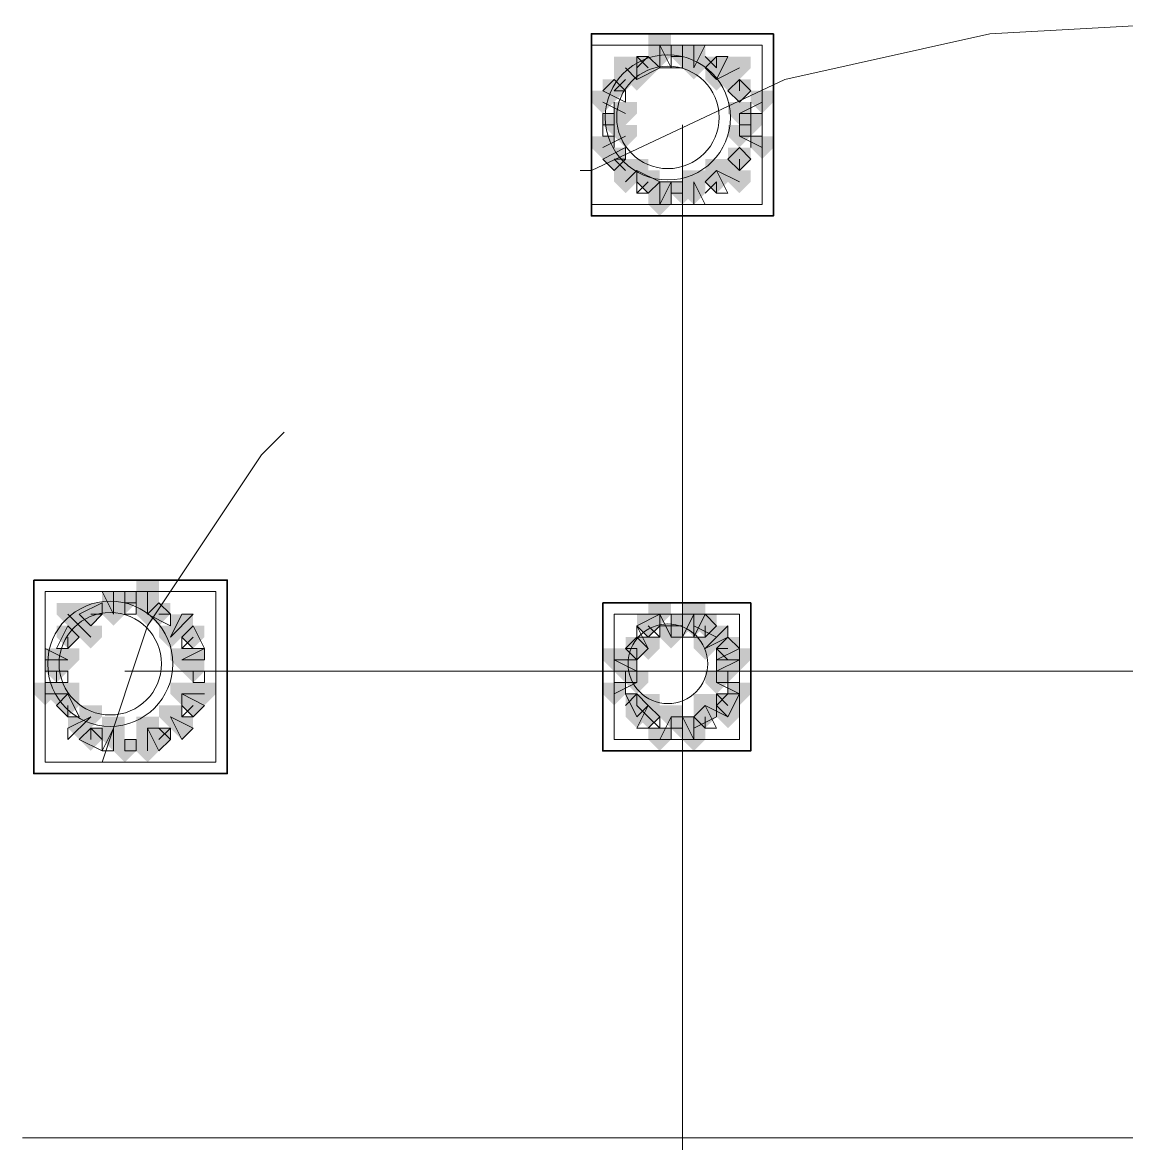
# Model space of a CAD drawing. Header units: millimetres. Extents: x 2315 to 4619, y 1334 to 1897.
# Drawn here: x 3452.01 to 3457.94, y 1541.67 to 1547.68 of the extents above; entities that cross this region are included whole.
import ezdxf

# ---------------------------------------------------------------- set-up
doc = ezdxf.new("R2010")
doc.units = ezdxf.units.MM
for name, color, linetype, true_color in [('PDF_10', 7, 'Continuous', 0x00b85c), ('PDF_AXIS', 7, 'Continuous', 0x00b85c), ('PDF_柱构件', 7, 'Continuous', 0x00b85c), ('PDF_转运站初步方案', 7, 'Continuous', 0x00b85c)]:
    doc.layers.add(name, color=color, linetype=linetype, true_color=true_color)
doc.layers.add('PDF_中心线层', color=1, linetype='Continuous')
doc.layers.add('PDF_粗实线层', color=7, linetype='Continuous')

msp = doc.modelspace()

# ---------------------------------------------------------------- hatches: boundary and pattern name
at = {"layer": 'PDF_10', "transparency": 33554559}
for points in [[(3455.552, 1547.5601), (3455.4909, 1547.5601), (3455.4909, 1547.499), (3455.552, 1547.4379), (3455.6131, 1547.499), (3455.6131, 1547.5601)], [(3455.552, 1547.5601), (3455.4909, 1547.5601), (3455.4909, 1547.499), (3455.552, 1547.4379), (3455.6131, 1547.499), (3455.6131, 1547.5601)], [(3455.3687, 1547.499), (3455.3077, 1547.499), (3455.3077, 1547.4379), (3455.3687, 1547.3768), (3455.4298, 1547.4379), (3455.4298, 1547.499)], [(3455.3687, 1547.499), (3455.3077, 1547.499), (3455.3077, 1547.4379), (3455.3687, 1547.3768), (3455.4298, 1547.4379), (3455.4298, 1547.499)], [(3455.7352, 1547.499), (3455.6741, 1547.499), (3455.6741, 1547.4379), (3455.7352, 1547.3768), (3455.7963, 1547.4379), (3455.7963, 1547.499)], [(3455.7352, 1547.499), (3455.6741, 1547.499), (3455.6741, 1547.4379), (3455.7352, 1547.3768), (3455.7963, 1547.4379), (3455.7963, 1547.499)], [(3455.1855, 1547.3768), (3455.1244, 1547.3768), (3455.1244, 1547.3157), (3455.1855, 1547.2547), (3455.2466, 1547.3157), (3455.2466, 1547.3768)], [(3455.1855, 1547.3768), (3455.1244, 1547.3768), (3455.1244, 1547.3157), (3455.1855, 1547.2547), (3455.2466, 1547.3157), (3455.2466, 1547.3768)], [(3455.8574, 1547.3768), (3455.7963, 1547.3768), (3455.7963, 1547.3157), (3455.8574, 1547.2547), (3455.9185, 1547.3157), (3455.9185, 1547.3768)], [(3455.8574, 1547.3768), (3455.7963, 1547.3768), (3455.7963, 1547.3157), (3455.8574, 1547.2547), (3455.9185, 1547.3157), (3455.9185, 1547.3768)], [(3455.8574, 1547.3768), (3455.7963, 1547.3768), (3455.7963, 1547.3157), (3455.8574, 1547.2547), (3455.9185, 1547.3157), (3455.9185, 1547.3768)], [(3455.1855, 1547.1936), (3455.1244, 1547.1936), (3455.1244, 1547.1325), (3455.1855, 1547.0714), (3455.2466, 1547.1325), (3455.2466, 1547.1936)], [(3455.1855, 1547.1936), (3455.1244, 1547.1936), (3455.1244, 1547.1325), (3455.1855, 1547.0714), (3455.2466, 1547.1325), (3455.2466, 1547.1936)], [(3455.9185, 1547.1936), (3455.8574, 1547.1936), (3455.8574, 1547.1325), (3455.9185, 1547.0714), (3455.9796, 1547.1325), (3455.9796, 1547.1936)], [(3455.9185, 1547.1936), (3455.8574, 1547.1936), (3455.8574, 1547.1325), (3455.9185, 1547.0714), (3455.9796, 1547.1325), (3455.9796, 1547.1936)], [(3455.1855, 1547.0103), (3455.1244, 1547.0103), (3455.1244, 1546.9493), (3455.1855, 1546.8882), (3455.2466, 1546.9493), (3455.2466, 1547.0103)], [(3455.1855, 1547.0103), (3455.1244, 1547.0103), (3455.1244, 1546.9493), (3455.1855, 1546.8882), (3455.2466, 1546.9493), (3455.2466, 1547.0103)], [(3455.8574, 1547.0103), (3455.7963, 1547.0103), (3455.7963, 1546.9493), (3455.8574, 1546.8882), (3455.9185, 1546.9493), (3455.9185, 1547.0103)], [(3455.8574, 1547.0103), (3455.7963, 1547.0103), (3455.7963, 1546.9493), (3455.8574, 1546.8882), (3455.9185, 1546.9493), (3455.9185, 1547.0103)], [(3455.8574, 1547.0103), (3455.7963, 1547.0103), (3455.7963, 1546.9493), (3455.8574, 1546.8882), (3455.9185, 1546.9493), (3455.9185, 1547.0103)], [(3455.3687, 1546.8882), (3455.3077, 1546.8882), (3455.3077, 1546.8271), (3455.3687, 1546.766), (3455.4298, 1546.8271), (3455.4298, 1546.8882)], [(3455.3687, 1546.8882), (3455.3077, 1546.8882), (3455.3077, 1546.8271), (3455.3687, 1546.766), (3455.4298, 1546.8271), (3455.4298, 1546.8882)], [(3455.7352, 1546.8882), (3455.6741, 1546.8882), (3455.6741, 1546.8271), (3455.7352, 1546.766), (3455.7963, 1546.8271), (3455.7963, 1546.8882)], [(3455.7352, 1546.8882), (3455.6741, 1546.8882), (3455.6741, 1546.8271), (3455.7352, 1546.766), (3455.7963, 1546.8271), (3455.7963, 1546.8882)], [(3455.552, 1546.8271), (3455.4909, 1546.8271), (3455.4909, 1546.766), (3455.552, 1546.7049), (3455.6131, 1546.766), (3455.6131, 1546.8271)], [(3455.552, 1546.8271), (3455.4909, 1546.8271), (3455.4909, 1546.766), (3455.552, 1546.7049), (3455.6131, 1546.766), (3455.6131, 1546.8271)], [(3452.559, 1544.6282), (3452.4979, 1544.6282), (3452.4979, 1544.5671), (3452.559, 1544.506), (3452.6201, 1544.5671), (3452.6201, 1544.6282)], [(3452.559, 1544.6282), (3452.4979, 1544.6282), (3452.4979, 1544.5671), (3452.559, 1544.506), (3452.6201, 1544.5671), (3452.6201, 1544.6282)], [(3452.3758, 1544.5671), (3452.3147, 1544.5671), (3452.3147, 1544.506), (3452.3758, 1544.4449), (3452.4368, 1544.506), (3452.4368, 1544.5671)], [(3452.3758, 1544.5671), (3452.3147, 1544.5671), (3452.3147, 1544.506), (3452.3758, 1544.4449), (3452.4368, 1544.506), (3452.4368, 1544.5671)], [(3452.3758, 1544.5671), (3452.3147, 1544.5671), (3452.3147, 1544.506), (3452.3758, 1544.4449), (3452.4368, 1544.506), (3452.4368, 1544.5671)], [(3452.7423, 1544.5671), (3452.6812, 1544.5671), (3452.6812, 1544.506), (3452.7423, 1544.4449), (3452.8033, 1544.506), (3452.8033, 1544.5671)], [(3452.7423, 1544.5671), (3452.6812, 1544.5671), (3452.6812, 1544.506), (3452.7423, 1544.4449), (3452.8033, 1544.506), (3452.8033, 1544.5671)], [(3455.3687, 1544.506), (3455.3077, 1544.506), (3455.3077, 1544.4449), (3455.3687, 1544.3839), (3455.4298, 1544.4449), (3455.4298, 1544.506)], [(3455.3687, 1544.506), (3455.3077, 1544.506), (3455.3077, 1544.4449), (3455.3687, 1544.3839), (3455.4298, 1544.4449), (3455.4298, 1544.506)], [(3455.552, 1544.506), (3455.4909, 1544.506), (3455.4909, 1544.4449), (3455.552, 1544.3839), (3455.6131, 1544.4449), (3455.6131, 1544.506)], [(3455.552, 1544.506), (3455.4909, 1544.506), (3455.4909, 1544.4449), (3455.552, 1544.3839), (3455.6131, 1544.4449), (3455.6131, 1544.506)], [(3455.6741, 1544.506), (3455.6131, 1544.506), (3455.6131, 1544.4449), (3455.6741, 1544.3839), (3455.7352, 1544.4449), (3455.7352, 1544.506)], [(3455.6741, 1544.506), (3455.6131, 1544.506), (3455.6131, 1544.4449), (3455.6741, 1544.3839), (3455.7352, 1544.4449), (3455.7352, 1544.506)], [(3452.2536, 1544.4449), (3452.1925, 1544.4449), (3452.1925, 1544.3839), (3452.2536, 1544.3228), (3452.3147, 1544.3839), (3452.3147, 1544.4449)], [(3452.2536, 1544.4449), (3452.1925, 1544.4449), (3452.1925, 1544.3839), (3452.2536, 1544.3228), (3452.3147, 1544.3839), (3452.3147, 1544.4449)], [(3452.9255, 1544.4449), (3452.8644, 1544.4449), (3452.8644, 1544.3839), (3452.9255, 1544.3228), (3452.9866, 1544.3839), (3452.9866, 1544.4449)], [(3452.9255, 1544.4449), (3452.8644, 1544.4449), (3452.8644, 1544.3839), (3452.9255, 1544.3228), (3452.9866, 1544.3839), (3452.9866, 1544.4449)], [(3455.3077, 1544.3839), (3455.2466, 1544.3839), (3455.2466, 1544.3228), (3455.3077, 1544.2617), (3455.3687, 1544.3228), (3455.3687, 1544.3839)], [(3455.3077, 1544.3839), (3455.2466, 1544.3839), (3455.2466, 1544.3228), (3455.3077, 1544.2617), (3455.3687, 1544.3228), (3455.3687, 1544.3839)], [(3455.7963, 1544.3839), (3455.7352, 1544.3839), (3455.7352, 1544.3228), (3455.7963, 1544.2617), (3455.8574, 1544.3228), (3455.8574, 1544.3839)], [(3455.7963, 1544.3839), (3455.7352, 1544.3839), (3455.7352, 1544.3228), (3455.7963, 1544.2617), (3455.8574, 1544.3228), (3455.8574, 1544.3839)], [(3452.1925, 1544.2617), (3452.1314, 1544.2617), (3452.1314, 1544.2006), (3452.1925, 1544.1395), (3452.2536, 1544.2006), (3452.2536, 1544.2617)], [(3452.1925, 1544.2617), (3452.1314, 1544.2617), (3452.1314, 1544.2006), (3452.1925, 1544.1395), (3452.2536, 1544.2006), (3452.2536, 1544.2617)], [(3452.9255, 1544.2617), (3452.8644, 1544.2617), (3452.8644, 1544.2006), (3452.9255, 1544.1395), (3452.9866, 1544.2006), (3452.9866, 1544.2617)], [(3452.9255, 1544.2617), (3452.8644, 1544.2617), (3452.8644, 1544.2006), (3452.9255, 1544.1395), (3452.9866, 1544.2006), (3452.9866, 1544.2617)], [(3455.2466, 1544.2617), (3455.1855, 1544.2617), (3455.1855, 1544.2006), (3455.2466, 1544.1395), (3455.3077, 1544.2006), (3455.3077, 1544.2617)], [(3455.2466, 1544.2617), (3455.1855, 1544.2617), (3455.1855, 1544.2006), (3455.2466, 1544.1395), (3455.3077, 1544.2006), (3455.3077, 1544.2617)], [(3455.7963, 1544.2617), (3455.7352, 1544.2617), (3455.7352, 1544.2006), (3455.7963, 1544.1395), (3455.8574, 1544.2006), (3455.8574, 1544.2617)], [(3455.7963, 1544.2617), (3455.7352, 1544.2617), (3455.7352, 1544.2006), (3455.7963, 1544.1395), (3455.8574, 1544.2006), (3455.8574, 1544.2617)], [(3452.2536, 1544.0784), (3452.1925, 1544.0784), (3452.1925, 1544.0174), (3452.2536, 1543.9563), (3452.3147, 1544.0174), (3452.3147, 1544.0784)], [(3452.2536, 1544.0784), (3452.1925, 1544.0784), (3452.1925, 1544.0174), (3452.2536, 1543.9563), (3452.3147, 1544.0174), (3452.3147, 1544.0784)], [(3452.9255, 1544.0784), (3452.8644, 1544.0784), (3452.8644, 1544.0174), (3452.9255, 1543.9563), (3452.9866, 1544.0174), (3452.9866, 1544.0784)], [(3452.9255, 1544.0784), (3452.8644, 1544.0784), (3452.8644, 1544.0174), (3452.9255, 1543.9563), (3452.9866, 1544.0174), (3452.9866, 1544.0784)], [(3455.3077, 1544.0784), (3455.2466, 1544.0784), (3455.2466, 1544.0174), (3455.3077, 1543.9563), (3455.3687, 1544.0174), (3455.3687, 1544.0784)], [(3455.3077, 1544.0784), (3455.2466, 1544.0784), (3455.2466, 1544.0174), (3455.3077, 1543.9563), (3455.3687, 1544.0174), (3455.3687, 1544.0784)], [(3455.7963, 1544.0784), (3455.7352, 1544.0784), (3455.7352, 1544.0174), (3455.7963, 1543.9563), (3455.8574, 1544.0174), (3455.8574, 1544.0784)], [(3455.7963, 1544.0784), (3455.7352, 1544.0784), (3455.7352, 1544.0174), (3455.7963, 1543.9563), (3455.8574, 1544.0174), (3455.8574, 1544.0784)], [(3455.3687, 1544.0174), (3455.3077, 1544.0174), (3455.3077, 1543.9563), (3455.3687, 1543.8952), (3455.4298, 1543.9563), (3455.4298, 1544.0174)], [(3455.3687, 1544.0174), (3455.3077, 1544.0174), (3455.3077, 1543.9563), (3455.3687, 1543.8952), (3455.4298, 1543.9563), (3455.4298, 1544.0174)], [(3455.6741, 1544.0174), (3455.6131, 1544.0174), (3455.6131, 1543.9563), (3455.6741, 1543.8952), (3455.7352, 1543.9563), (3455.7352, 1544.0174)], [(3455.6741, 1544.0174), (3455.6131, 1544.0174), (3455.6131, 1543.9563), (3455.6741, 1543.8952), (3455.7352, 1543.9563), (3455.7352, 1544.0174)], [(3455.552, 1543.9563), (3455.4909, 1543.9563), (3455.4909, 1543.8952), (3455.552, 1543.8341), (3455.6131, 1543.8952), (3455.6131, 1543.9563)], [(3455.552, 1543.9563), (3455.4909, 1543.9563), (3455.4909, 1543.8952), (3455.552, 1543.8341), (3455.6131, 1543.8952), (3455.6131, 1543.9563)], [(3452.3758, 1543.8952), (3452.3147, 1543.8952), (3452.3147, 1543.8341), (3452.3758, 1543.773), (3452.4368, 1543.8341), (3452.4368, 1543.8952)], [(3452.3758, 1543.8952), (3452.3147, 1543.8952), (3452.3147, 1543.8341), (3452.3758, 1543.773), (3452.4368, 1543.8341), (3452.4368, 1543.8952)], [(3452.7423, 1543.8952), (3452.6812, 1543.8952), (3452.6812, 1543.8341), (3452.7423, 1543.773), (3452.8033, 1543.8341), (3452.8033, 1543.8952)], [(3452.7423, 1543.8952), (3452.6812, 1543.8952), (3452.6812, 1543.8341), (3452.7423, 1543.773), (3452.8033, 1543.8341), (3452.8033, 1543.8952)], [(3452.559, 1543.8341), (3452.4979, 1543.8341), (3452.4979, 1543.773), (3452.559, 1543.712), (3452.6201, 1543.773), (3452.6201, 1543.8341)], [(3452.559, 1543.8341), (3452.4979, 1543.8341), (3452.4979, 1543.773), (3452.559, 1543.712), (3452.6201, 1543.773), (3452.6201, 1543.8341)]]:
    msp.add_hatch(color=256, dxfattribs=at).paths.add_polyline_path(points)
at = {"layer": 'PDF_柱构件', "transparency": 33554559}
for points in [[(3455.4298, 1547.6211), (3455.3687, 1547.6211), (3455.3687, 1547.5601), (3455.4298, 1547.499), (3455.4909, 1547.5601), (3455.4909, 1547.6211)], [(3455.4298, 1547.5601), (3455.3687, 1547.5601), (3455.3687, 1547.499), (3455.4298, 1547.4379), (3455.4909, 1547.499), (3455.4909, 1547.5601)], [(3455.6131, 1547.5601), (3455.552, 1547.5601), (3455.552, 1547.499), (3455.6131, 1547.4379), (3455.6741, 1547.499), (3455.6741, 1547.5601)], [(3455.2466, 1547.499), (3455.1855, 1547.499), (3455.1855, 1547.4379), (3455.2466, 1547.3768), (3455.3077, 1547.4379), (3455.3077, 1547.499)], [(3455.6131, 1547.499), (3455.552, 1547.499), (3455.552, 1547.4379), (3455.6131, 1547.3768), (3455.6741, 1547.4379), (3455.6741, 1547.499)], [(3455.8574, 1547.499), (3455.7963, 1547.499), (3455.7963, 1547.4379), (3455.8574, 1547.3768), (3455.9185, 1547.4379), (3455.9185, 1547.499)], [(3455.2466, 1547.4379), (3455.1855, 1547.4379), (3455.1855, 1547.3768), (3455.2466, 1547.3157), (3455.3077, 1547.3768), (3455.3077, 1547.4379)], [(3455.3077, 1547.4379), (3455.2466, 1547.4379), (3455.2466, 1547.3768), (3455.3077, 1547.3157), (3455.3687, 1547.3768), (3455.3687, 1547.4379)], [(3455.7352, 1547.4379), (3455.6741, 1547.4379), (3455.6741, 1547.3768), (3455.7352, 1547.3157), (3455.7963, 1547.3768), (3455.7963, 1547.4379)], [(3455.7963, 1547.4379), (3455.7352, 1547.4379), (3455.7352, 1547.3768), (3455.7963, 1547.3157), (3455.8574, 1547.3768), (3455.8574, 1547.4379)], [(3455.1244, 1547.3157), (3455.0633, 1547.3157), (3455.0633, 1547.2547), (3455.1244, 1547.1936), (3455.1855, 1547.2547), (3455.1855, 1547.3157)], [(3455.9796, 1547.3157), (3455.9185, 1547.3157), (3455.9185, 1547.2547), (3455.9796, 1547.1936), (3456.0406, 1547.2547), (3456.0406, 1547.3157)], [(3455.2466, 1547.2547), (3455.1855, 1547.2547), (3455.1855, 1547.1936), (3455.2466, 1547.1325), (3455.3077, 1547.1936), (3455.3077, 1547.2547)], [(3455.8574, 1547.2547), (3455.7963, 1547.2547), (3455.7963, 1547.1936), (3455.8574, 1547.1325), (3455.9185, 1547.1936), (3455.9185, 1547.2547)], [(3455.2466, 1547.1325), (3455.1855, 1547.1325), (3455.1855, 1547.0714), (3455.2466, 1547.0103), (3455.3077, 1547.0714), (3455.3077, 1547.1325)], [(3455.8574, 1547.1325), (3455.7963, 1547.1325), (3455.7963, 1547.0714), (3455.8574, 1547.0103), (3455.9185, 1547.0714), (3455.9185, 1547.1325)], [(3455.1244, 1547.0714), (3455.0633, 1547.0714), (3455.0633, 1547.0103), (3455.1244, 1546.9493), (3455.1855, 1547.0103), (3455.1855, 1547.0714)], [(3455.9796, 1547.0714), (3455.9185, 1547.0714), (3455.9185, 1547.0103), (3455.9796, 1546.9493), (3456.0406, 1547.0103), (3456.0406, 1547.0714)], [(3455.2466, 1546.9493), (3455.1855, 1546.9493), (3455.1855, 1546.8882), (3455.2466, 1546.8271), (3455.3077, 1546.8882), (3455.3077, 1546.9493)], [(3455.3077, 1546.9493), (3455.2466, 1546.9493), (3455.2466, 1546.8882), (3455.3077, 1546.8271), (3455.3687, 1546.8882), (3455.3687, 1546.9493)], [(3455.7352, 1546.9493), (3455.6741, 1546.9493), (3455.6741, 1546.8882), (3455.7352, 1546.8271), (3455.7963, 1546.8882), (3455.7963, 1546.9493)], [(3455.7963, 1546.9493), (3455.7352, 1546.9493), (3455.7352, 1546.8882), (3455.7963, 1546.8271), (3455.8574, 1546.8882), (3455.8574, 1546.9493)], [(3455.2466, 1546.8882), (3455.1855, 1546.8882), (3455.1855, 1546.8271), (3455.2466, 1546.766), (3455.3077, 1546.8271), (3455.3077, 1546.8882)], [(3455.6131, 1546.8882), (3455.552, 1546.8882), (3455.552, 1546.8271), (3455.6131, 1546.766), (3455.6741, 1546.8271), (3455.6741, 1546.8882)], [(3455.8574, 1546.8882), (3455.7963, 1546.8882), (3455.7963, 1546.8271), (3455.8574, 1546.766), (3455.9185, 1546.8271), (3455.9185, 1546.8882)], [(3455.4298, 1546.8271), (3455.3687, 1546.8271), (3455.3687, 1546.766), (3455.4298, 1546.7049), (3455.4909, 1546.766), (3455.4909, 1546.8271)], [(3455.6131, 1546.8271), (3455.552, 1546.8271), (3455.552, 1546.766), (3455.6131, 1546.7049), (3455.6741, 1546.766), (3455.6741, 1546.8271)], [(3455.4298, 1546.766), (3455.3687, 1546.766), (3455.3687, 1546.7049), (3455.4298, 1546.6439), (3455.4909, 1546.7049), (3455.4909, 1546.766)], [(3452.6812, 1544.6893), (3452.6201, 1544.6893), (3452.6201, 1544.6282), (3452.6812, 1544.5671), (3452.7423, 1544.6282), (3452.7423, 1544.6893)], [(3452.4979, 1544.6282), (3452.4368, 1544.6282), (3452.4368, 1544.5671), (3452.4979, 1544.506), (3452.559, 1544.5671), (3452.559, 1544.6282)], [(3452.6812, 1544.6282), (3452.6201, 1544.6282), (3452.6201, 1544.5671), (3452.6812, 1544.506), (3452.7423, 1544.5671), (3452.7423, 1544.6282)], [(3452.2536, 1544.5671), (3452.1925, 1544.5671), (3452.1925, 1544.506), (3452.2536, 1544.4449), (3452.3147, 1544.506), (3452.3147, 1544.5671)], [(3452.4979, 1544.5671), (3452.4368, 1544.5671), (3452.4368, 1544.506), (3452.4979, 1544.4449), (3452.559, 1544.506), (3452.559, 1544.5671)], [(3452.6812, 1544.5671), (3452.6201, 1544.5671), (3452.6201, 1544.506), (3452.6812, 1544.4449), (3452.7423, 1544.506), (3452.7423, 1544.5671)], [(3455.4298, 1544.5671), (3455.3687, 1544.5671), (3455.3687, 1544.506), (3455.4298, 1544.4449), (3455.4909, 1544.506), (3455.4909, 1544.5671)], [(3455.6131, 1544.5671), (3455.552, 1544.5671), (3455.552, 1544.506), (3455.6131, 1544.4449), (3455.6741, 1544.506), (3455.6741, 1544.5671)], [(3452.3147, 1544.506), (3452.2536, 1544.506), (3452.2536, 1544.4449), (3452.3147, 1544.3839), (3452.3758, 1544.4449), (3452.3758, 1544.506)], [(3452.8644, 1544.506), (3452.8033, 1544.506), (3452.8033, 1544.4449), (3452.8644, 1544.3839), (3452.9255, 1544.4449), (3452.9255, 1544.506)], [(3455.6131, 1544.506), (3455.552, 1544.506), (3455.552, 1544.4449), (3455.6131, 1544.3839), (3455.6741, 1544.4449), (3455.6741, 1544.506)], [(3452.3758, 1544.4449), (3452.3147, 1544.4449), (3452.3147, 1544.3839), (3452.3758, 1544.3228), (3452.4368, 1544.3839), (3452.4368, 1544.4449)], [(3452.8033, 1544.4449), (3452.7423, 1544.4449), (3452.7423, 1544.3839), (3452.8033, 1544.3228), (3452.8644, 1544.3839), (3452.8644, 1544.4449)], [(3455.4909, 1544.4449), (3455.4298, 1544.4449), (3455.4298, 1544.3839), (3455.4909, 1544.3228), (3455.552, 1544.3839), (3455.552, 1544.4449)], [(3455.7352, 1544.4449), (3455.6741, 1544.4449), (3455.6741, 1544.3839), (3455.7352, 1544.3228), (3455.7963, 1544.3839), (3455.7963, 1544.4449)], [(3455.3687, 1544.3839), (3455.3077, 1544.3839), (3455.3077, 1544.3228), (3455.3687, 1544.2617), (3455.4298, 1544.3228), (3455.4298, 1544.3839)], [(3455.6741, 1544.3839), (3455.6131, 1544.3839), (3455.6131, 1544.3228), (3455.6741, 1544.2617), (3455.7352, 1544.3228), (3455.7352, 1544.3839)], [(3452.1925, 1544.3228), (3452.1314, 1544.3228), (3452.1314, 1544.2617), (3452.1925, 1544.2006), (3452.2536, 1544.2617), (3452.2536, 1544.3228)], [(3452.2536, 1544.3228), (3452.1925, 1544.3228), (3452.1925, 1544.2617), (3452.2536, 1544.2006), (3452.3147, 1544.2617), (3452.3147, 1544.3228)], [(3452.8644, 1544.3228), (3452.8033, 1544.3228), (3452.8033, 1544.2617), (3452.8644, 1544.2006), (3452.9255, 1544.2617), (3452.9255, 1544.3228)], [(3452.9255, 1544.3228), (3452.8644, 1544.3228), (3452.8644, 1544.2617), (3452.9255, 1544.2006), (3452.9866, 1544.2617), (3452.9866, 1544.3228)], [(3455.1855, 1544.3228), (3455.1244, 1544.3228), (3455.1244, 1544.2617), (3455.1855, 1544.2006), (3455.2466, 1544.2617), (3455.2466, 1544.3228)], [(3455.2466, 1544.3228), (3455.1855, 1544.3228), (3455.1855, 1544.2617), (3455.2466, 1544.2006), (3455.3077, 1544.2617), (3455.3077, 1544.3228)], [(3455.7963, 1544.3228), (3455.7352, 1544.3228), (3455.7352, 1544.2617), (3455.7963, 1544.2006), (3455.8574, 1544.2617), (3455.8574, 1544.3228)], [(3455.8574, 1544.3228), (3455.7963, 1544.3228), (3455.7963, 1544.2617), (3455.8574, 1544.2006), (3455.9185, 1544.2617), (3455.9185, 1544.3228)], [(3455.3077, 1544.2006), (3455.2466, 1544.2006), (3455.2466, 1544.1395), (3455.3077, 1544.0784), (3455.3687, 1544.1395), (3455.3687, 1544.2006)], [(3455.7352, 1544.2006), (3455.6741, 1544.2006), (3455.6741, 1544.1395), (3455.7352, 1544.0784), (3455.7963, 1544.1395), (3455.7963, 1544.2006)], [(3452.1314, 1544.1395), (3452.0704, 1544.1395), (3452.0704, 1544.0784), (3452.1314, 1544.0174), (3452.1925, 1544.0784), (3452.1925, 1544.1395)], [(3452.1925, 1544.1395), (3452.1314, 1544.1395), (3452.1314, 1544.0784), (3452.1925, 1544.0174), (3452.2536, 1544.0784), (3452.2536, 1544.1395)], [(3452.2536, 1544.1395), (3452.1925, 1544.1395), (3452.1925, 1544.0784), (3452.2536, 1544.0174), (3452.3147, 1544.0784), (3452.3147, 1544.1395)], [(3452.8644, 1544.1395), (3452.8033, 1544.1395), (3452.8033, 1544.0784), (3452.8644, 1544.0174), (3452.9255, 1544.0784), (3452.9255, 1544.1395)], [(3452.9255, 1544.1395), (3452.8644, 1544.1395), (3452.8644, 1544.0784), (3452.9255, 1544.0174), (3452.9866, 1544.0784), (3452.9866, 1544.1395)], [(3452.9866, 1544.1395), (3452.9255, 1544.1395), (3452.9255, 1544.0784), (3452.9866, 1544.0174), (3453.0477, 1544.0784), (3453.0477, 1544.1395)], [(3455.1855, 1544.1395), (3455.1244, 1544.1395), (3455.1244, 1544.0784), (3455.1855, 1544.0174), (3455.2466, 1544.0784), (3455.2466, 1544.1395)], [(3455.8574, 1544.1395), (3455.7963, 1544.1395), (3455.7963, 1544.0784), (3455.8574, 1544.0174), (3455.9185, 1544.0784), (3455.9185, 1544.1395)], [(3455.3687, 1544.0784), (3455.3077, 1544.0784), (3455.3077, 1544.0174), (3455.3687, 1543.9563), (3455.4298, 1544.0174), (3455.4298, 1544.0784)], [(3455.6741, 1544.0784), (3455.6131, 1544.0784), (3455.6131, 1544.0174), (3455.6741, 1543.9563), (3455.7352, 1544.0174), (3455.7352, 1544.0784)], [(3452.3758, 1544.0174), (3452.3147, 1544.0174), (3452.3147, 1543.9563), (3452.3758, 1543.8952), (3452.4368, 1543.9563), (3452.4368, 1544.0174)], [(3452.8033, 1544.0174), (3452.7423, 1544.0174), (3452.7423, 1543.9563), (3452.8033, 1543.8952), (3452.8644, 1543.9563), (3452.8644, 1544.0174)], [(3455.3077, 1544.0174), (3455.2466, 1544.0174), (3455.2466, 1543.9563), (3455.3077, 1543.8952), (3455.3687, 1543.9563), (3455.3687, 1544.0174)], [(3455.4909, 1544.0174), (3455.4298, 1544.0174), (3455.4298, 1543.9563), (3455.4909, 1543.8952), (3455.552, 1543.9563), (3455.552, 1544.0174)], [(3455.7963, 1544.0174), (3455.7352, 1544.0174), (3455.7352, 1543.9563), (3455.7963, 1543.8952), (3455.8574, 1543.9563), (3455.8574, 1544.0174)], [(3452.3147, 1543.9563), (3452.2536, 1543.9563), (3452.2536, 1543.8952), (3452.3147, 1543.8341), (3452.3758, 1543.8952), (3452.3758, 1543.9563)], [(3452.4979, 1543.9563), (3452.4368, 1543.9563), (3452.4368, 1543.8952), (3452.4979, 1543.8341), (3452.559, 1543.8952), (3452.559, 1543.9563)], [(3452.6812, 1543.9563), (3452.6201, 1543.9563), (3452.6201, 1543.8952), (3452.6812, 1543.8341), (3452.7423, 1543.8952), (3452.7423, 1543.9563)], [(3452.8644, 1543.9563), (3452.8033, 1543.9563), (3452.8033, 1543.8952), (3452.8644, 1543.8341), (3452.9255, 1543.8952), (3452.9255, 1543.9563)], [(3455.6131, 1543.9563), (3455.552, 1543.9563), (3455.552, 1543.8952), (3455.6131, 1543.8341), (3455.6741, 1543.8952), (3455.6741, 1543.9563)], [(3452.4979, 1543.8952), (3452.4368, 1543.8952), (3452.4368, 1543.8341), (3452.4979, 1543.773), (3452.559, 1543.8341), (3452.559, 1543.8952)], [(3452.6812, 1543.8952), (3452.6201, 1543.8952), (3452.6201, 1543.8341), (3452.6812, 1543.773), (3452.7423, 1543.8341), (3452.7423, 1543.8952)], [(3455.4298, 1543.8952), (3455.3687, 1543.8952), (3455.3687, 1543.8341), (3455.4298, 1543.773), (3455.4909, 1543.8341), (3455.4909, 1543.8952)], [(3455.6131, 1543.8952), (3455.552, 1543.8952), (3455.552, 1543.8341), (3455.6131, 1543.773), (3455.6741, 1543.8341), (3455.6741, 1543.8952)], [(3452.6812, 1543.8341), (3452.6201, 1543.8341), (3452.6201, 1543.773), (3452.6812, 1543.712), (3452.7423, 1543.773), (3452.7423, 1543.8341)]]:
    msp.add_hatch(color=256, dxfattribs=at).paths.add_polyline_path(points)
at = {"layer": 'PDF_转运站初步方案', "transparency": 33554559}
for points in [[(3455.552, 1547.5601), (3455.4909, 1547.5601), (3455.4909, 1547.499), (3455.552, 1547.4379), (3455.6131, 1547.499), (3455.6131, 1547.5601)], [(3455.552, 1547.5601), (3455.4909, 1547.5601), (3455.4909, 1547.499), (3455.552, 1547.4379), (3455.6131, 1547.499), (3455.6131, 1547.5601)], [(3455.3687, 1547.499), (3455.3077, 1547.499), (3455.3077, 1547.4379), (3455.3687, 1547.3768), (3455.4298, 1547.4379), (3455.4298, 1547.499)], [(3455.3687, 1547.499), (3455.3077, 1547.499), (3455.3077, 1547.4379), (3455.3687, 1547.3768), (3455.4298, 1547.4379), (3455.4298, 1547.499)], [(3455.7352, 1547.499), (3455.6741, 1547.499), (3455.6741, 1547.4379), (3455.7352, 1547.3768), (3455.7963, 1547.4379), (3455.7963, 1547.499)], [(3455.7352, 1547.499), (3455.6741, 1547.499), (3455.6741, 1547.4379), (3455.7352, 1547.3768), (3455.7963, 1547.4379), (3455.7963, 1547.499)], [(3455.1855, 1547.3768), (3455.1244, 1547.3768), (3455.1244, 1547.3157), (3455.1855, 1547.2547), (3455.2466, 1547.3157), (3455.2466, 1547.3768)], [(3455.1855, 1547.3768), (3455.1244, 1547.3768), (3455.1244, 1547.3157), (3455.1855, 1547.2547), (3455.2466, 1547.3157), (3455.2466, 1547.3768)], [(3455.8574, 1547.3768), (3455.7963, 1547.3768), (3455.7963, 1547.3157), (3455.8574, 1547.2547), (3455.9185, 1547.3157), (3455.9185, 1547.3768)], [(3455.8574, 1547.3768), (3455.7963, 1547.3768), (3455.7963, 1547.3157), (3455.8574, 1547.2547), (3455.9185, 1547.3157), (3455.9185, 1547.3768)], [(3455.1855, 1547.1936), (3455.1244, 1547.1936), (3455.1244, 1547.1325), (3455.1855, 1547.0714), (3455.2466, 1547.1325), (3455.2466, 1547.1936)], [(3455.1855, 1547.1936), (3455.1244, 1547.1936), (3455.1244, 1547.1325), (3455.1855, 1547.0714), (3455.2466, 1547.1325), (3455.2466, 1547.1936)], [(3455.9185, 1547.1936), (3455.8574, 1547.1936), (3455.8574, 1547.1325), (3455.9185, 1547.0714), (3455.9796, 1547.1325), (3455.9796, 1547.1936)], [(3455.9185, 1547.1936), (3455.8574, 1547.1936), (3455.8574, 1547.1325), (3455.9185, 1547.0714), (3455.9796, 1547.1325), (3455.9796, 1547.1936)], [(3455.1855, 1547.0103), (3455.1244, 1547.0103), (3455.1244, 1546.9493), (3455.1855, 1546.8882), (3455.2466, 1546.9493), (3455.2466, 1547.0103)], [(3455.1855, 1547.0103), (3455.1244, 1547.0103), (3455.1244, 1546.9493), (3455.1855, 1546.8882), (3455.2466, 1546.9493), (3455.2466, 1547.0103)], [(3455.8574, 1547.0103), (3455.7963, 1547.0103), (3455.7963, 1546.9493), (3455.8574, 1546.8882), (3455.9185, 1546.9493), (3455.9185, 1547.0103)], [(3455.8574, 1547.0103), (3455.7963, 1547.0103), (3455.7963, 1546.9493), (3455.8574, 1546.8882), (3455.9185, 1546.9493), (3455.9185, 1547.0103)], [(3455.3687, 1546.8882), (3455.3077, 1546.8882), (3455.3077, 1546.8271), (3455.3687, 1546.766), (3455.4298, 1546.8271), (3455.4298, 1546.8882)], [(3455.3687, 1546.8882), (3455.3077, 1546.8882), (3455.3077, 1546.8271), (3455.3687, 1546.766), (3455.4298, 1546.8271), (3455.4298, 1546.8882)], [(3455.7352, 1546.8882), (3455.6741, 1546.8882), (3455.6741, 1546.8271), (3455.7352, 1546.766), (3455.7963, 1546.8271), (3455.7963, 1546.8882)], [(3455.7352, 1546.8882), (3455.6741, 1546.8882), (3455.6741, 1546.8271), (3455.7352, 1546.766), (3455.7963, 1546.8271), (3455.7963, 1546.8882)], [(3455.552, 1546.8271), (3455.4909, 1546.8271), (3455.4909, 1546.766), (3455.552, 1546.7049), (3455.6131, 1546.766), (3455.6131, 1546.8271)], [(3455.552, 1546.8271), (3455.4909, 1546.8271), (3455.4909, 1546.766), (3455.552, 1546.7049), (3455.6131, 1546.766), (3455.6131, 1546.8271)], [(3452.559, 1544.6282), (3452.4979, 1544.6282), (3452.4979, 1544.5671), (3452.559, 1544.506), (3452.6201, 1544.5671), (3452.6201, 1544.6282)], [(3452.559, 1544.6282), (3452.4979, 1544.6282), (3452.4979, 1544.5671), (3452.559, 1544.506), (3452.6201, 1544.5671), (3452.6201, 1544.6282)], [(3452.3758, 1544.5671), (3452.3147, 1544.5671), (3452.3147, 1544.506), (3452.3758, 1544.4449), (3452.4368, 1544.506), (3452.4368, 1544.5671)], [(3452.3758, 1544.5671), (3452.3147, 1544.5671), (3452.3147, 1544.506), (3452.3758, 1544.4449), (3452.4368, 1544.506), (3452.4368, 1544.5671)], [(3452.7423, 1544.5671), (3452.6812, 1544.5671), (3452.6812, 1544.506), (3452.7423, 1544.4449), (3452.8033, 1544.506), (3452.8033, 1544.5671)], [(3452.7423, 1544.5671), (3452.6812, 1544.5671), (3452.6812, 1544.506), (3452.7423, 1544.4449), (3452.8033, 1544.506), (3452.8033, 1544.5671)], [(3455.3687, 1544.506), (3455.3077, 1544.506), (3455.3077, 1544.4449), (3455.3687, 1544.3839), (3455.4298, 1544.4449), (3455.4298, 1544.506)], [(3455.3687, 1544.506), (3455.3077, 1544.506), (3455.3077, 1544.4449), (3455.3687, 1544.3839), (3455.4298, 1544.4449), (3455.4298, 1544.506)], [(3455.552, 1544.506), (3455.4909, 1544.506), (3455.4909, 1544.4449), (3455.552, 1544.3839), (3455.6131, 1544.4449), (3455.6131, 1544.506)], [(3455.552, 1544.506), (3455.4909, 1544.506), (3455.4909, 1544.4449), (3455.552, 1544.3839), (3455.6131, 1544.4449), (3455.6131, 1544.506)], [(3455.6741, 1544.506), (3455.6131, 1544.506), (3455.6131, 1544.4449), (3455.6741, 1544.3839), (3455.7352, 1544.4449), (3455.7352, 1544.506)], [(3455.6741, 1544.506), (3455.6131, 1544.506), (3455.6131, 1544.4449), (3455.6741, 1544.3839), (3455.7352, 1544.4449), (3455.7352, 1544.506)], [(3452.2536, 1544.4449), (3452.1925, 1544.4449), (3452.1925, 1544.3839), (3452.2536, 1544.3228), (3452.3147, 1544.3839), (3452.3147, 1544.4449)], [(3452.2536, 1544.4449), (3452.1925, 1544.4449), (3452.1925, 1544.3839), (3452.2536, 1544.3228), (3452.3147, 1544.3839), (3452.3147, 1544.4449)], [(3452.9255, 1544.4449), (3452.8644, 1544.4449), (3452.8644, 1544.3839), (3452.9255, 1544.3228), (3452.9866, 1544.3839), (3452.9866, 1544.4449)], [(3452.9255, 1544.4449), (3452.8644, 1544.4449), (3452.8644, 1544.3839), (3452.9255, 1544.3228), (3452.9866, 1544.3839), (3452.9866, 1544.4449)], [(3455.3077, 1544.3839), (3455.2466, 1544.3839), (3455.2466, 1544.3228), (3455.3077, 1544.2617), (3455.3687, 1544.3228), (3455.3687, 1544.3839)], [(3455.3077, 1544.3839), (3455.2466, 1544.3839), (3455.2466, 1544.3228), (3455.3077, 1544.2617), (3455.3687, 1544.3228), (3455.3687, 1544.3839)], [(3455.7963, 1544.3839), (3455.7352, 1544.3839), (3455.7352, 1544.3228), (3455.7963, 1544.2617), (3455.8574, 1544.3228), (3455.8574, 1544.3839)], [(3455.7963, 1544.3839), (3455.7352, 1544.3839), (3455.7352, 1544.3228), (3455.7963, 1544.2617), (3455.8574, 1544.3228), (3455.8574, 1544.3839)], [(3452.1925, 1544.2617), (3452.1314, 1544.2617), (3452.1314, 1544.2006), (3452.1925, 1544.1395), (3452.2536, 1544.2006), (3452.2536, 1544.2617)], [(3452.1925, 1544.2617), (3452.1314, 1544.2617), (3452.1314, 1544.2006), (3452.1925, 1544.1395), (3452.2536, 1544.2006), (3452.2536, 1544.2617)], [(3452.9255, 1544.2617), (3452.8644, 1544.2617), (3452.8644, 1544.2006), (3452.9255, 1544.1395), (3452.9866, 1544.2006), (3452.9866, 1544.2617)], [(3452.9255, 1544.2617), (3452.8644, 1544.2617), (3452.8644, 1544.2006), (3452.9255, 1544.1395), (3452.9866, 1544.2006), (3452.9866, 1544.2617)], [(3455.2466, 1544.2617), (3455.1855, 1544.2617), (3455.1855, 1544.2006), (3455.2466, 1544.1395), (3455.3077, 1544.2006), (3455.3077, 1544.2617)], [(3455.2466, 1544.2617), (3455.1855, 1544.2617), (3455.1855, 1544.2006), (3455.2466, 1544.1395), (3455.3077, 1544.2006), (3455.3077, 1544.2617)], [(3455.7963, 1544.2617), (3455.7352, 1544.2617), (3455.7352, 1544.2006), (3455.7963, 1544.1395), (3455.8574, 1544.2006), (3455.8574, 1544.2617)], [(3455.7963, 1544.2617), (3455.7352, 1544.2617), (3455.7352, 1544.2006), (3455.7963, 1544.1395), (3455.8574, 1544.2006), (3455.8574, 1544.2617)], [(3452.2536, 1544.0784), (3452.1925, 1544.0784), (3452.1925, 1544.0174), (3452.2536, 1543.9563), (3452.3147, 1544.0174), (3452.3147, 1544.0784)], [(3452.2536, 1544.0784), (3452.1925, 1544.0784), (3452.1925, 1544.0174), (3452.2536, 1543.9563), (3452.3147, 1544.0174), (3452.3147, 1544.0784)], [(3452.9255, 1544.0784), (3452.8644, 1544.0784), (3452.8644, 1544.0174), (3452.9255, 1543.9563), (3452.9866, 1544.0174), (3452.9866, 1544.0784)], [(3452.9255, 1544.0784), (3452.8644, 1544.0784), (3452.8644, 1544.0174), (3452.9255, 1543.9563), (3452.9866, 1544.0174), (3452.9866, 1544.0784)], [(3455.3077, 1544.0784), (3455.2466, 1544.0784), (3455.2466, 1544.0174), (3455.3077, 1543.9563), (3455.3687, 1544.0174), (3455.3687, 1544.0784)], [(3455.3077, 1544.0784), (3455.2466, 1544.0784), (3455.2466, 1544.0174), (3455.3077, 1543.9563), (3455.3687, 1544.0174), (3455.3687, 1544.0784)], [(3455.7963, 1544.0784), (3455.7352, 1544.0784), (3455.7352, 1544.0174), (3455.7963, 1543.9563), (3455.8574, 1544.0174), (3455.8574, 1544.0784)], [(3455.7963, 1544.0784), (3455.7352, 1544.0784), (3455.7352, 1544.0174), (3455.7963, 1543.9563), (3455.8574, 1544.0174), (3455.8574, 1544.0784)], [(3455.3687, 1544.0174), (3455.3077, 1544.0174), (3455.3077, 1543.9563), (3455.3687, 1543.8952), (3455.4298, 1543.9563), (3455.4298, 1544.0174)], [(3455.3687, 1544.0174), (3455.3077, 1544.0174), (3455.3077, 1543.9563), (3455.3687, 1543.8952), (3455.4298, 1543.9563), (3455.4298, 1544.0174)], [(3455.6741, 1544.0174), (3455.6131, 1544.0174), (3455.6131, 1543.9563), (3455.6741, 1543.8952), (3455.7352, 1543.9563), (3455.7352, 1544.0174)], [(3455.6741, 1544.0174), (3455.6131, 1544.0174), (3455.6131, 1543.9563), (3455.6741, 1543.8952), (3455.7352, 1543.9563), (3455.7352, 1544.0174)], [(3455.552, 1543.9563), (3455.4909, 1543.9563), (3455.4909, 1543.8952), (3455.552, 1543.8341), (3455.6131, 1543.8952), (3455.6131, 1543.9563)], [(3455.552, 1543.9563), (3455.4909, 1543.9563), (3455.4909, 1543.8952), (3455.552, 1543.8341), (3455.6131, 1543.8952), (3455.6131, 1543.9563)], [(3452.3758, 1543.8952), (3452.3147, 1543.8952), (3452.3147, 1543.8341), (3452.3758, 1543.773), (3452.4368, 1543.8341), (3452.4368, 1543.8952)], [(3452.3758, 1543.8952), (3452.3147, 1543.8952), (3452.3147, 1543.8341), (3452.3758, 1543.773), (3452.4368, 1543.8341), (3452.4368, 1543.8952)], [(3452.7423, 1543.8952), (3452.6812, 1543.8952), (3452.6812, 1543.8341), (3452.7423, 1543.773), (3452.8033, 1543.8341), (3452.8033, 1543.8952)], [(3452.7423, 1543.8952), (3452.6812, 1543.8952), (3452.6812, 1543.8341), (3452.7423, 1543.773), (3452.8033, 1543.8341), (3452.8033, 1543.8952)], [(3452.559, 1543.8341), (3452.4979, 1543.8341), (3452.4979, 1543.773), (3452.559, 1543.712), (3452.6201, 1543.773), (3452.6201, 1543.8341)], [(3452.559, 1543.8341), (3452.4979, 1543.8341), (3452.4979, 1543.773), (3452.559, 1543.712), (3452.6201, 1543.773), (3452.6201, 1543.8341)]]:
    msp.add_hatch(color=256, dxfattribs=at).paths.add_polyline_path(points)

# ---------------------------------------------------------------- linework, layer by layer
at = {"layer": 'PDF_10', "lineweight": 18}
for points in [[(3455.552, 1547.5601), (3455.552, 1547.499), (3455.4909, 1547.499)], [(3455.3687, 1547.499), (3455.3077, 1547.4379)], [(3455.3687, 1547.4379), (3455.3077, 1547.499)], [(3455.7352, 1547.499), (3455.7352, 1547.4379), (3455.6741, 1547.499)], [(3455.2466, 1547.3768), (3455.1855, 1547.3157), (3455.2466, 1547.3157)], [(3455.8574, 1547.3157), (3455.8574, 1547.3768)], [(3455.1855, 1547.1936), (3455.1855, 1547.0714)], [(3455.9185, 1547.0714), (3455.9185, 1547.1936)], [(3455.1855, 1547.1325), (3455.1244, 1547.1325)], [(3455.8574, 1547.1325), (3455.9185, 1547.1325)], [(3455.2466, 1546.9493), (3455.1855, 1546.9493), (3455.2466, 1546.8882)], [(3455.8574, 1546.8882), (3455.8574, 1546.9493)], [(3455.3077, 1546.8271), (3455.3687, 1546.766)], [(3455.3687, 1546.8271), (3455.3077, 1546.766)], [(3455.6741, 1546.766), (3455.7352, 1546.8271), (3455.7352, 1546.766)], [(3455.4909, 1546.766), (3455.552, 1546.766), (3455.552, 1546.7049)], [(3452.559, 1544.506), (3452.559, 1544.5671), (3452.6201, 1544.5671)], [(3452.3758, 1544.506), (3452.4368, 1544.506)], [(3452.8033, 1544.506), (3452.7423, 1544.506), (3452.8033, 1544.506)], [(3455.4909, 1544.4449), (3455.552, 1544.4449), (3455.552, 1544.506)], [(3455.3687, 1544.3839), (3455.4298, 1544.4449)], [(3455.4298, 1544.3839), (3455.3687, 1544.4449)], [(3455.6131, 1544.4449), (3455.7352, 1544.3839)], [(3455.6741, 1544.3839), (3455.6741, 1544.4449)], [(3452.2536, 1544.3839), (3452.2536, 1544.3228), (3452.2536, 1544.3839)], [(3452.8644, 1544.3839), (3452.9255, 1544.3228)], [(3452.8644, 1544.3228), (3452.9255, 1544.3839)], [(3455.3077, 1544.2617), (3455.3077, 1544.3228), (3455.2466, 1544.3228)], [(3455.7963, 1544.3228), (3455.7352, 1544.3228), (3455.7963, 1544.2617)], [(3452.1925, 1544.1395), (3452.1925, 1544.2006), (3452.2536, 1544.2006)], [(3452.9866, 1544.2006), (3452.9255, 1544.2006), (3452.9255, 1544.1395)], [(3455.2466, 1544.1395), (3455.2466, 1544.2006), (3455.3077, 1544.2006)], [(3455.8574, 1544.2006), (3455.7963, 1544.2006), (3455.7963, 1544.1395)], [(3455.3077, 1544.0174), (3455.3077, 1544.0784), (3455.2466, 1544.0174)], [(3455.7963, 1544.0784), (3455.7352, 1544.0174)], [(3455.7352, 1544.0784), (3455.7963, 1544.0174)], [(3452.2536, 1543.9563), (3452.2536, 1544.0174), (3452.2536, 1543.9563)], [(3452.9255, 1544.0174), (3452.8644, 1543.9563)], [(3452.8644, 1544.0174), (3452.9255, 1543.9563)], [(3455.4298, 1543.8952), (3455.3687, 1543.9563)], [(3455.4298, 1543.9563), (3455.3687, 1543.8952)], [(3455.552, 1543.9563), (3455.552, 1543.8952), (3455.4909, 1543.8952)], [(3455.7352, 1543.9563), (3455.6131, 1543.8952)], [(3455.6741, 1543.9563), (3455.6741, 1543.8952)], [(3452.4368, 1543.8341), (3452.3758, 1543.8952), (3452.3758, 1543.8341)], [(3452.8033, 1543.8952), (3452.7423, 1543.8341)], [(3452.7423, 1543.8952), (3452.8033, 1543.8341)], [(3452.6201, 1543.773), (3452.559, 1543.773), (3452.559, 1543.8341)]]:
    msp.add_lwpolyline(points, dxfattribs=at)
at = {"layer": 'PDF_AXIS', "lineweight": 18}
for points in [[(3455.9796, 1547.5601), (3455.9796, 1546.7049), (3455.0633, 1546.7049), (3455.0633, 1547.5601)], [(3452.1314, 1544.6282), (3452.1314, 1543.712), (3453.0477, 1543.712), (3453.0477, 1544.6282)], [(3455.1855, 1544.506), (3455.1855, 1543.8341), (3455.8574, 1543.8341), (3455.8574, 1544.506)]]:
    msp.add_lwpolyline(points, close=True, dxfattribs=at)
at = {"layer": 'PDF_中心线层', "color": 112, "lineweight": 18, "true_color": 0x00b85c}
for points in [[(3464.0423, 1541.6963), (3463.9201, 1542.7957), (3463.6147, 1543.8952), (3463.065, 1544.9336), (3462.3931, 1545.7887), (3461.5379, 1546.5828), (3460.4996, 1547.1325), (3459.4612, 1547.499), (3458.3006, 1547.6822), (3457.2012, 1547.6211), (3456.1017, 1547.3768), (3455.0633, 1546.8882), (3455.0023, 1546.8882)], [(3455.552, 1547.1325), (3455.552, 1536.199)], [(3453.4141, 1545.4833), (3453.292, 1545.3611), (3452.6812, 1544.4449), (3452.4368, 1543.712)], [(3452.559, 1544.2006), (3463.4925, 1544.2006)], [(3464.0423, 1541.6963), (3452.0093, 1541.6963), (3464.0423, 1541.6963)]]:
    msp.add_lwpolyline(points, dxfattribs=at)
at = {"layer": 'PDF_柱构件', "lineweight": 18}
for points in [[(3455.4298, 1547.5601), (3455.4909, 1547.4379), (3455.4298, 1547.4379)], [(3455.552, 1547.4379), (3455.4909, 1547.4379), (3455.4909, 1547.5601), (3455.552, 1547.5601)], [(3455.6741, 1547.5601), (3455.6131, 1547.4379), (3455.6131, 1547.5601)], [(3455.4298, 1547.4379), (3455.3077, 1547.3768), (3455.3077, 1547.499), (3455.3687, 1547.499)], [(3455.7352, 1547.3768), (3455.6741, 1547.4379), (3455.7352, 1547.499), (3455.7963, 1547.499)], [(3455.2466, 1547.4379), (3455.3077, 1547.3768)], [(3455.8574, 1547.4379), (3455.7352, 1547.3768)], [(3455.2466, 1547.3157), (3455.2466, 1547.2547), (3455.1244, 1547.3157), (3455.1855, 1547.3768)], [(3455.8574, 1547.2547), (3455.7963, 1547.3157), (3455.8574, 1547.3768), (3455.9185, 1547.3157)], [(3455.1244, 1547.2547), (3455.2466, 1547.1936)], [(3455.9796, 1547.2547), (3455.8574, 1547.1936)], [(3455.1855, 1547.1936), (3455.1855, 1547.0714), (3455.1244, 1547.0714), (3455.1244, 1547.1936)], [(3455.8574, 1547.0714), (3455.8574, 1547.1936), (3455.9796, 1547.1936), (3455.9796, 1547.0714)], [(3455.1244, 1547.0103), (3455.2466, 1547.0714)], [(3455.9796, 1547.0103), (3455.8574, 1547.0714)], [(3455.2466, 1547.0103), (3455.2466, 1546.9493), (3455.1855, 1546.8882), (3455.1244, 1546.9493)], [(3455.7963, 1546.9493), (3455.8574, 1547.0103), (3455.9185, 1546.9493), (3455.8574, 1546.8882)], [(3455.2466, 1546.8271), (3455.3077, 1546.8882)], [(3455.3077, 1546.8882), (3455.4298, 1546.8271), (3455.3687, 1546.766), (3455.3077, 1546.766)], [(3455.6741, 1546.8271), (3455.7352, 1546.8882), (3455.7963, 1546.766), (3455.7352, 1546.766)], [(3455.8574, 1546.8271), (3455.7352, 1546.8882)], [(3455.4298, 1546.7049), (3455.4298, 1546.8271), (3455.4909, 1546.8271)], [(3455.4909, 1546.8271), (3455.552, 1546.8271), (3455.552, 1546.7049), (3455.4909, 1546.7049)], [(3455.6131, 1546.7049), (3455.6131, 1546.8271), (3455.6741, 1546.7049)], [(3452.4368, 1544.6282), (3452.4979, 1544.506), (3452.4979, 1544.6282)], [(3452.559, 1544.506), (3452.6201, 1544.506), (3452.6201, 1544.6282), (3452.559, 1544.6282)], [(3452.6812, 1544.6282), (3452.6812, 1544.506)], [(3452.3758, 1544.4449), (3452.4368, 1544.506), (3452.4368, 1544.5671), (3452.3147, 1544.506)], [(3452.6812, 1544.506), (3452.8033, 1544.4449), (3452.8033, 1544.506), (3452.7423, 1544.5671)], [(3452.2536, 1544.506), (3452.3758, 1544.3839)], [(3452.8644, 1544.506), (3452.8033, 1544.3839), (3452.9255, 1544.506)], [(3455.3687, 1544.3839), (3455.4298, 1544.3839), (3455.4298, 1544.506), (3455.3077, 1544.4449)], [(3455.4298, 1544.506), (3455.4909, 1544.3839)], [(3455.4909, 1544.3839), (3455.552, 1544.3839), (3455.552, 1544.506), (3455.4909, 1544.506)], [(3455.6131, 1544.506), (3455.552, 1544.3839), (3455.6131, 1544.3839)], [(3455.6131, 1544.3839), (3455.6741, 1544.3839), (3455.7352, 1544.4449), (3455.6741, 1544.506)], [(3452.2536, 1544.3228), (3452.3147, 1544.3839), (3452.2536, 1544.4449), (3452.1925, 1544.3228)], [(3452.8644, 1544.3839), (3452.8644, 1544.3228), (3452.9866, 1544.3228), (3452.9255, 1544.4449)], [(3455.7963, 1544.4449), (3455.6741, 1544.3228), (3455.7963, 1544.3839)], [(3455.3077, 1544.2617), (3455.3687, 1544.3228), (3455.3077, 1544.3839), (3455.2466, 1544.3228)], [(3455.7352, 1544.3228), (3455.7352, 1544.2617), (3455.8574, 1544.3228), (3455.7963, 1544.3839)], [(3452.1314, 1544.2617), (3452.2536, 1544.2617), (3452.1314, 1544.3228)], [(3452.9866, 1544.3228), (3452.8644, 1544.2617), (3452.9866, 1544.2617)], [(3455.1855, 1544.2617), (3455.3077, 1544.2006), (3455.3077, 1544.2617)], [(3455.8574, 1544.2617), (3455.7352, 1544.2617), (3455.7352, 1544.2006)], [(3452.2536, 1544.1395), (3452.2536, 1544.2006), (3452.1314, 1544.2006), (3452.1314, 1544.1395)], [(3452.9255, 1544.2006), (3452.9255, 1544.1395), (3452.9866, 1544.1395), (3452.9866, 1544.2006)], [(3455.3077, 1544.1395), (3455.3077, 1544.2006), (3455.1855, 1544.2006), (3455.1855, 1544.1395)], [(3455.7352, 1544.2006), (3455.7352, 1544.1395), (3455.8574, 1544.1395), (3455.8574, 1544.2006)], [(3455.1855, 1544.0784), (3455.3077, 1544.1395)], [(3455.8574, 1544.0784), (3455.7352, 1544.1395)], [(3452.1314, 1544.0784), (3452.2536, 1544.0784)], [(3452.3147, 1543.9563), (3452.2536, 1544.0784), (3452.1925, 1544.0174), (3452.2536, 1543.9563)], [(3452.9866, 1544.0784), (3452.8644, 1544.0784)], [(3452.8644, 1544.0784), (3452.8644, 1543.9563), (3452.9255, 1543.9563), (3452.9866, 1544.0174)], [(3455.3687, 1544.0174), (3455.3077, 1544.0784), (3455.2466, 1544.0784), (3455.3077, 1543.9563)], [(3455.7352, 1544.0784), (3455.7352, 1544.0174), (3455.7963, 1543.9563), (3455.8574, 1544.0784)], [(3455.3077, 1543.9563), (3455.3687, 1544.0174)], [(3455.4298, 1543.9563), (3455.3687, 1544.0174), (3455.3077, 1543.8952), (3455.4298, 1543.8952)], [(3455.6741, 1544.0174), (3455.6131, 1543.9563), (3455.6741, 1543.8952), (3455.7352, 1543.8952)], [(3455.7963, 1543.9563), (3455.6741, 1544.0174)], [(3452.2536, 1543.8341), (3452.3758, 1543.9563), (3452.2536, 1543.8952)], [(3452.9255, 1543.8952), (3452.8033, 1543.9563), (3452.8644, 1543.8341)], [(3455.4298, 1543.8341), (3455.4909, 1543.9563)], [(3455.552, 1543.9563), (3455.4909, 1543.9563), (3455.4909, 1543.8341), (3455.552, 1543.8341)], [(3455.6131, 1543.8341), (3455.6131, 1543.9563), (3455.552, 1543.9563)], [(3452.4368, 1543.8952), (3452.3758, 1543.8952), (3452.3147, 1543.8341), (3452.4368, 1543.773)], [(3452.4979, 1543.773), (3452.4979, 1543.8952), (3452.4368, 1543.773)], [(3452.6812, 1543.773), (3452.6812, 1543.8952)], [(3452.8033, 1543.8952), (3452.6812, 1543.8952), (3452.7423, 1543.773), (3452.8033, 1543.8341)], [(3452.6201, 1543.8341), (3452.559, 1543.8341), (3452.559, 1543.773), (3452.6201, 1543.773)]]:
    msp.add_lwpolyline(points, close=True, dxfattribs=at)
for points in [[(3455.1855, 1547.2547), (3455.1855, 1547.1936)], [(3455.9185, 1547.1936), (3455.9185, 1547.2547)], [(3455.1855, 1547.0714), (3455.1855, 1547.0103)], [(3455.9185, 1547.0103), (3455.9185, 1547.0714)], [(3455.3077, 1544.3839), (3455.3687, 1544.3228), (3455.3077, 1544.4449), (3455.3077, 1544.3839), (3455.3687, 1544.3839)], [(3455.4298, 1544.4449), (3455.4909, 1544.4449)], [(3455.2466, 1544.0784), (3455.2466, 1544.1395)], [(3455.7963, 1544.1395), (3455.7963, 1544.0784)], [(3455.3687, 1543.9563), (3455.3077, 1544.0174)], [(3455.7352, 1544.0174), (3455.7352, 1543.9563)], [(3455.4909, 1543.8952), (3455.4298, 1543.8952)]]:
    msp.add_lwpolyline(points, dxfattribs=at)
at = {"layer": 'PDF_粗实线层', "color": 112, "lineweight": 35, "true_color": 0x00b85c}
for points in [[(3456.0406, 1547.6211), (3456.0406, 1546.6439), (3455.0633, 1546.6439), (3455.0633, 1547.6211)], [(3452.0704, 1544.6893), (3452.0704, 1543.6509), (3453.1087, 1543.6509), (3453.1087, 1544.6893)], [(3455.1244, 1544.5671), (3455.9185, 1544.5671), (3455.9185, 1543.773), (3455.1244, 1543.773)]]:
    msp.add_lwpolyline(points, close=True, dxfattribs=at)
at = {"layer": 'PDF_转运站初步方案', "lineweight": 18}
for centre, radius in [((3455.4739, 1547.1726), 0.3359), ((3455.4739, 1547.1726), 0.2749), ((3452.4808, 1544.2406), 0.3359), ((3452.4808, 1544.2406), 0.2749), ((3455.4739, 1544.2406), 0.2138), ((3455.4739, 1544.2406), 0.2138)]:
    msp.add_circle(centre, radius, dxfattribs=at)

doc.saveas('drawing.dxf')
